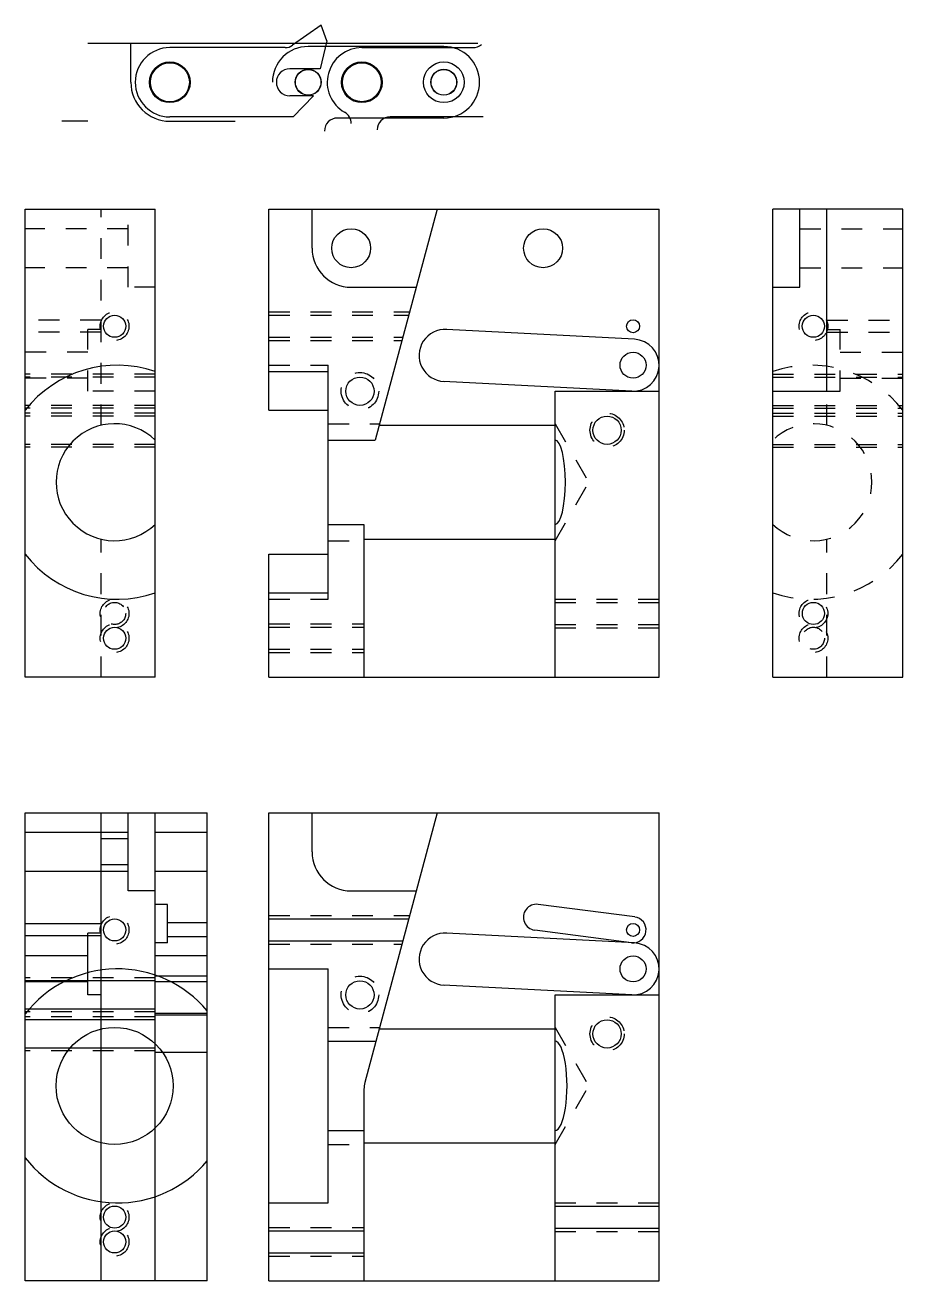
# Model space of a CAD drawing. Extents: x 0 to 22, y 0 to 17.6.
# Drawn here: x 17.74 to 21.96, y 11.61 to 17.65 of the extents above; entities that cross this region are included whole.
import ezdxf

# ---------------------------------------------------------------- set-up
doc = ezdxf.new("R2010")
doc.units = 0
doc.header["$LTSCALE"] = 0.5
doc.header["$MEASUREMENT"] = 0
doc.linetypes.add('HIDDEN2', pattern=[0.1875, 0.125, -0.0625])
for name, color, linetype in [('CASING', 193, 'CONTINUOUS'), ('LEVERARM', 243, 'CONTINUOUS'), ('NFHIDDEN', 6, 'HIDDEN2'), ('PIN', 144, 'CONTINUOUS'), ('PRIMARYDOG', 122, 'CONTINUOUS'), ('SECONDARYDOG', 64, 'CONTINUOUS'), ('SOLONOIDBRACKET', 42, 'CONTINUOUS')]:
    doc.layers.add(name, color=color, linetype=linetype)

msp = doc.modelspace()

# ---------------------------------------------------------------- linework, layer by layer
at = {"layer": 'CASING'}
for p, q in [((18.041, 17.5627), (19.916, 17.5627)), ((18.2485, 17.3752), (18.2485, 17.5627)), ((18.436, 17.1877), (18.749, 17.1877)), ((17.7404, 14.5148), (17.7404, 16.7648)), ((17.7404, 16.7648), (18.3654, 16.7648)), ((18.3654, 14.5148), (18.3654, 16.7648)), ((18.912, 16.7648), (20.787, 16.7648)), ((18.912, 15.7983), (18.912, 16.7648)), ((19.1196, 16.5773), (19.1196, 16.7648)), ((19.7206, 16.7648), (19.4232, 15.655)), ((20.787, 14.5148), (20.787, 16.7648)), ((21.3337, 14.5148), (21.3337, 16.7648)), ((21.9587, 16.7648), (21.3337, 16.7648)), ((21.4637, 16.3898), (21.4637, 16.7648)), ((21.5937, 15.8898), (21.5937, 16.7648)), ((21.9587, 14.5148), (21.9587, 16.7648)), ((19.3071, 16.3898), (19.6201, 16.3898)), ((21.3337, 16.3898), (21.4637, 16.3898)), ((20.6685, 16.1397), (19.7652, 16.1866)), ((18.912, 15.9847), (19.197, 15.9847)), ((19.197, 14.9199), (19.197, 15.9847)), ((20.6555, 15.89), (19.751, 15.937)), ((20.287, 14.5148), (20.287, 15.8898)), ((20.287, 15.8898), (20.787, 15.8898)), ((21.3337, 15.8898), (21.5937, 15.8898)), ((18.912, 15.7983), (19.197, 15.7983)), ((19.4422, 15.726), (20.287, 15.726)), ((19.197, 15.655), (19.4232, 15.655)), ((19.197, 15.2496), (19.3689, 15.2496)), ((19.3689, 15.2496), (19.3689, 14.5148)), ((19.3689, 15.1787), (20.287, 15.1787)), ((18.912, 14.5148), (18.912, 15.1063)), ((18.912, 15.1063), (19.197, 15.1063)), ((18.912, 14.9199), (19.197, 14.9199)), ((18.3654, 14.5148), (17.7404, 14.5148)), ((18.912, 14.5148), (20.787, 14.5148)), ((21.3337, 14.5148), (21.9587, 14.5148)), ((17.7404, 11.6125), (17.7404, 13.8625)), ((17.7404, 13.8625), (18.6154, 13.8625)), ((18.1054, 11.6125), (18.1054, 13.8625)), ((18.2354, 13.4875), (18.2354, 13.8625)), ((18.3654, 11.6125), (18.3654, 13.8625)), ((18.6154, 11.6125), (18.6154, 13.8625)), ((18.912, 13.8625), (20.787, 13.8625)), ((18.912, 11.6125), (18.912, 13.8625)), ((19.1196, 13.675), (19.1196, 13.8625)), ((19.7206, 13.8625), (19.3731, 12.5659)), ((20.787, 11.6125), (20.787, 13.8625)), ((18.2354, 13.7685), (17.7404, 13.7685)), ((18.6154, 13.769), (18.3654, 13.769)), ((18.2354, 13.7373), (18.1079, 13.7373)), ((18.2354, 13.6128), (18.1079, 13.6128)), ((18.2354, 13.5815), (17.7404, 13.5815)), ((18.6154, 13.581), (18.3654, 13.581)), ((18.3654, 13.4875), (18.2354, 13.4875)), ((19.3071, 13.4875), (19.6201, 13.4875)), ((18.4254, 13.4215), (18.3654, 13.4215)), ((18.4254, 13.2375), (18.4254, 13.4215)), ((20.6701, 13.362), (20.2054, 13.4225)), ((18.912, 13.3533), (19.5841, 13.3533)), ((18.1054, 13.3288), (17.7404, 13.3288)), ((18.0419, 12.9875), (18.0419, 13.2845)), ((18.1054, 13.2845), (18.0419, 13.2845)), ((18.6154, 13.3338), (18.4254, 13.3338)), ((20.6685, 13.2373), (19.7652, 13.2843)), ((20.654, 13.238), (20.1892, 13.2985)), ((18.1054, 13.2713), (17.7404, 13.2713)), ((18.4254, 13.2375), (18.3654, 13.2375)), ((18.6154, 13.2663), (18.4254, 13.2663)), ((18.912, 13.2468), (19.5556, 13.2468)), ((18.0419, 13.1748), (17.7404, 13.1748)), ((18.6154, 13.1753), (18.3654, 13.1753)), ((18.912, 13.1125), (19.197, 13.1125)), ((19.197, 11.9875), (19.197, 13.1125)), ((18.3654, 13.0555), (17.7404, 13.0555)), ((18.0419, 13.0503), (17.7404, 13.0503)), ((18.6154, 13.0775), (18.3654, 13.0775)), ((18.6154, 13.0498), (18.3654, 13.0498)), ((18.1054, 12.9875), (18.0419, 12.9875)), ((20.6555, 12.9877), (19.751, 13.0347)), ((20.287, 11.6125), (20.287, 12.9875)), ((20.287, 12.9875), (20.787, 12.9875)), ((18.3654, 12.9195), (17.7404, 12.9195)), ((18.3654, 12.868), (17.7404, 12.868)), ((18.6154, 12.8975), (18.3654, 12.8975)), ((18.6154, 12.89), (18.3654, 12.89)), ((19.4422, 12.8238), (20.287, 12.8238)), ((19.197, 12.7649), (19.4265, 12.7649)), ((18.3654, 12.732), (17.7404, 12.732)), ((18.6154, 12.71), (18.3654, 12.71)), ((19.3689, 12.5336), (19.3689, 11.6125)), ((19.197, 12.3352), (19.3689, 12.3352)), ((19.3689, 12.2763), (20.287, 12.2763)), ((18.912, 11.9875), (19.197, 11.9875)), ((20.287, 11.9721), (20.787, 11.9721)), ((18.912, 11.8533), (19.3689, 11.8533)), ((20.287, 11.8656), (20.787, 11.8656)), ((18.912, 11.7468), (19.3689, 11.7468)), ((18.6154, 11.6125), (17.7404, 11.6125)), ((18.912, 11.6125), (20.787, 11.6125))]:
    msp.add_line(p, q, dxfattribs=at)
for centre, radius in [((19.3071, 16.5773), 0.0935), ((20.2296, 16.5773), 0.0935), ((18.1704, 16.2023), 0.0533), ((21.5287, 16.2023), 0.0533), ((20.662, 16.2023), 0.0312), ((20.662, 16.0148), 0.0625), ((19.3495, 15.8898), 0.068), ((20.537, 15.7023), 0.068), ((21.5287, 14.8212), 0.0532), ((18.1704, 14.7023), 0.0532), ((18.1704, 13.3), 0.0533), ((20.662, 13.3), 0.0312), ((20.662, 13.1125), 0.0625), ((19.3495, 12.9875), 0.068), ((20.537, 12.8), 0.068), ((18.1704, 12.55), 0.2812), ((18.1704, 11.9189), 0.0532), ((18.1704, 11.8), 0.0532)]:
    msp.add_circle(centre, radius, dxfattribs=at)
for centre, radius, start, end in [((18.436, 17.3752), 0.1875, 180, 270), ((19.3071, 16.5773), 0.1875, 180, 270), ((19.7587, 16.0618), 0.125, 86.46687, 267.58405), ((20.662, 16.0148), 0.125, 267.02546, 87.02546), ((18.1839, 15.4523), 0.5625, 71.17573, 142.04038), ((18.1704, 15.4523), 0.2812, 46.10545, 313.89455), ((18.1839, 15.4523), 0.5625, 217.95962, 288.82427), ((19.3071, 13.675), 0.1875, 180, 270), ((20.1973, 13.3605), 0.0625, 82.58566, 262.58566), ((20.662, 13.3), 0.0625, 262.58566, 82.58566), ((19.7587, 13.1595), 0.125, 86.46687, 267.58405), ((20.662, 13.1125), 0.125, 267.02546, 87.02546), ((18.1839, 12.55), 0.5625, 39.90483, 142.04038), ((19.4939, 12.5336), 0.125, 165, 180), ((18.1839, 12.55), 0.5625, 217.95962, 320.09517)]:
    msp.add_arc(centre, radius, start, end, dxfattribs=at)
for centre, major_axis, ratio, start_param, end_param in [((20.287, 15.4523), (0, 0.2027), 0.245698, 3.141593, 6.283185), ((20.287, 12.55), (0, 0.2148), 0.268054, -3.141593, 0)]:
    msp.add_ellipse(centre, major_axis=major_axis, ratio=ratio, start_param=start_param, end_param=end_param, dxfattribs=at)
at = {"layer": 'LEVERARM'}
for p, q in [((19.7525, 17.5472), (19.1007, 17.5472)), ((19.7525, 17.2032), (19.2412, 17.2032))]:
    msp.add_line(p, q, dxfattribs=at)
for centre, radius in [((19.3585, 17.3752), 0.0935), ((19.1007, 17.3752), 0.0615), ((19.7525, 17.3752), 0.0615)]:
    msp.add_circle(centre, radius, dxfattribs=at)
for centre, radius, start, end in [((19.1007, 17.3752), 0.172, 90, 180), ((19.7525, 17.3752), 0.172, 270, 90), ((19.2412, 17.1407), 0.0625, 90, 180)]:
    msp.add_arc(centre, radius, start, end, dxfattribs=at)
at = {"layer": 'NFHIDDEN'}
for p, q in [((18.1054, 15.726), (18.1054, 16.7648)), ((18.2354, 16.3898), (18.2354, 16.7648)), ((18.2354, 16.6708), (17.7404, 16.6708)), ((21.4637, 16.6708), (21.9587, 16.6708)), ((18.2354, 16.4838), (17.7404, 16.4838)), ((21.4637, 16.4838), (21.9587, 16.4838)), ((18.3654, 16.3898), (18.2354, 16.3898)), ((18.912, 16.2713), (19.5883, 16.2713)), ((18.912, 16.2556), (19.5841, 16.2556)), ((18.1054, 16.2311), (17.7404, 16.2311)), ((18.0419, 15.8898), (18.0419, 16.1868)), ((18.1054, 16.1868), (18.0419, 16.1868)), ((21.5937, 16.2311), (21.9587, 16.2311)), ((21.5937, 16.1868), (21.6572, 16.1868)), ((21.6572, 15.8898), (21.6572, 16.1868)), ((18.1054, 16.1736), (17.7404, 16.1736)), ((18.912, 16.1491), (19.5556, 16.1491)), ((18.912, 16.1333), (19.5514, 16.1333)), ((21.5937, 16.1736), (21.9587, 16.1736)), ((18.0419, 16.0771), (17.7404, 16.0771)), ((21.6572, 16.0771), (21.9587, 16.0771)), ((18.912, 16.0148), (19.197, 16.0148)), ((19.197, 15.9847), (19.197, 16.0148)), ((18.3654, 15.9718), (17.7404, 15.9718)), ((18.3654, 15.9578), (17.7404, 15.9578)), ((18.0419, 15.9526), (17.7404, 15.9526)), ((21.3337, 15.9718), (21.9587, 15.9718)), ((21.3337, 15.9578), (21.9587, 15.9578)), ((21.6572, 15.9526), (21.9587, 15.9526)), ((18.3654, 15.8898), (18.0419, 15.8898)), ((21.5937, 15.726), (21.5937, 15.8898)), ((21.5937, 15.8898), (21.6572, 15.8898)), ((18.3654, 15.8218), (17.7404, 15.8218)), ((21.3337, 15.8218), (21.9587, 15.8218)), ((18.3654, 15.8078), (17.7404, 15.8078)), ((18.3654, 15.7843), (17.7404, 15.7843)), ((18.3654, 15.7703), (17.7404, 15.7703)), ((21.3337, 15.8078), (21.9587, 15.8078)), ((21.3337, 15.7843), (21.9587, 15.7843)), ((21.3337, 15.7703), (21.9587, 15.7703)), ((19.197, 15.7336), (19.4442, 15.7336)), ((20.287, 15.7336), (20.4494, 15.4523)), ((18.3654, 15.6343), (17.7404, 15.6343)), ((18.3654, 15.6203), (17.7404, 15.6203)), ((21.3337, 15.6343), (21.9587, 15.6343)), ((21.3337, 15.6203), (21.9587, 15.6203)), ((20.287, 15.1711), (20.4494, 15.4523)), ((18.1054, 14.5148), (18.1054, 15.1787)), ((19.197, 15.1711), (19.3689, 15.1711)), ((21.5937, 14.5148), (21.5937, 15.1787)), ((19.197, 14.8898), (19.197, 14.9199)), ((18.912, 14.8898), (19.197, 14.8898)), ((20.287, 14.8902), (20.787, 14.8902)), ((20.287, 14.8744), (20.787, 14.8744)), ((18.912, 14.7713), (19.3689, 14.7713)), ((18.912, 14.7556), (19.3689, 14.7556)), ((20.287, 14.7679), (20.787, 14.7679)), ((20.287, 14.7522), (20.787, 14.7522)), ((18.912, 14.6491), (19.3689, 14.6491)), ((18.912, 14.6333), (19.3689, 14.6333)), ((18.912, 13.369), (19.5883, 13.369)), ((18.912, 13.231), (19.5514, 13.231)), ((18.3654, 13.0695), (17.7404, 13.0695)), ((18.3654, 12.9055), (17.7404, 12.9055)), ((18.3654, 12.882), (17.7404, 12.882)), ((19.197, 12.8313), (19.4442, 12.8313)), ((20.287, 12.8313), (20.4494, 12.55)), ((18.3654, 12.718), (17.7404, 12.718)), ((20.287, 12.2688), (20.4494, 12.55)), ((19.197, 12.2688), (19.3689, 12.2688)), ((20.287, 11.9879), (20.787, 11.9879)), ((18.912, 11.869), (19.3689, 11.869)), ((20.287, 11.8499), (20.787, 11.8499)), ((18.912, 11.731), (19.3689, 11.731))]:
    msp.add_line(p, q, dxfattribs=at)
for centre, radius in [((18.1704, 16.2023), 0.069), ((21.5287, 16.2023), 0.069), ((19.3495, 15.8898), 0.09), ((20.537, 15.7023), 0.082), ((18.1704, 14.8212), 0.069), ((18.1704, 14.8212), 0.0532), ((21.5287, 14.8212), 0.069), ((18.1704, 14.7023), 0.069), ((21.5287, 14.7023), 0.069), ((21.5287, 14.7023), 0.0532), ((18.1704, 13.3), 0.069), ((19.3495, 12.9875), 0.09), ((20.537, 12.8), 0.082), ((18.1704, 11.9189), 0.069), ((18.1704, 11.8), 0.069)]:
    msp.add_circle(centre, radius, dxfattribs=at)
for centre, radius, start, end in [((21.5152, 15.4523), 0.5625, 37.95962, 108.82427), ((21.5287, 15.4523), 0.2812, 226.10545, 133.89455), ((21.5152, 15.4523), 0.5625, 251.17573, 322.04038)]:
    msp.add_arc(centre, radius, start, end, dxfattribs=at)
at = {"layer": 'PIN'}
for centre, radius in [((18.436, 17.3752), 0.0938), ((19.3585, 17.3752), 0.0938), ((19.1007, 17.3752), 0.0625), ((19.7525, 17.3752), 0.0625)]:
    msp.add_circle(centre, radius, dxfattribs=at)
at = {"layer": 'PRIMARYDOG'}
for p, q in [((19.3587, 17.5417), (19.893, 17.5417)), ((19.9422, 17.2087), (19.4947, 17.2087))]:
    msp.add_line(p, q, dxfattribs=at)
for centre in [(19.3585, 17.3752), (19.7525, 17.3752)]:
    msp.add_circle(centre, 0.098, dxfattribs=at)
for centre, radius, start, end in [((19.3587, 17.3752), 0.1665, 90, 240.14435), ((19.893, 17.6042), 0.0625, 270, 310), ((19.2447, 17.1766), 0.0625, 360, 60.14435), ((19.4947, 17.1462), 0.0625, 90, 180)]:
    msp.add_arc(centre, radius, start, end, dxfattribs=at)
at = {"layer": 'SECONDARYDOG'}
for p, q in [((19.1627, 17.6499), (19.026, 17.5532)), ((19.1906, 17.5743), (19.1627, 17.6499)), ((19.1906, 17.5743), (19.1575, 17.4402)), ((18.9899, 17.5417), (18.436, 17.5417)), ((19.1575, 17.4402), (19.0127, 17.4402)), ((19.1257, 17.3102), (19.0127, 17.3102)), ((19.0286, 17.2087), (19.1257, 17.3102)), ((19.0286, 17.2087), (18.436, 17.2087))]:
    msp.add_line(p, q, dxfattribs=at)
msp.add_circle((18.436, 17.3752), 0.098, dxfattribs=at)
for centre, radius, start, end in [((18.436, 17.3752), 0.1665, 90, 270), ((18.9899, 17.6042), 0.0625, 270, 305.284), ((19.0127, 17.3752), 0.065, 90, 270)]:
    msp.add_arc(centre, radius, start, end, dxfattribs=at)
at = {"layer": 'SOLONOIDBRACKET'}
msp.add_line((18.041, 17.1877), (17.916, 17.1877), dxfattribs=at)

doc.saveas('drawing.dxf')
